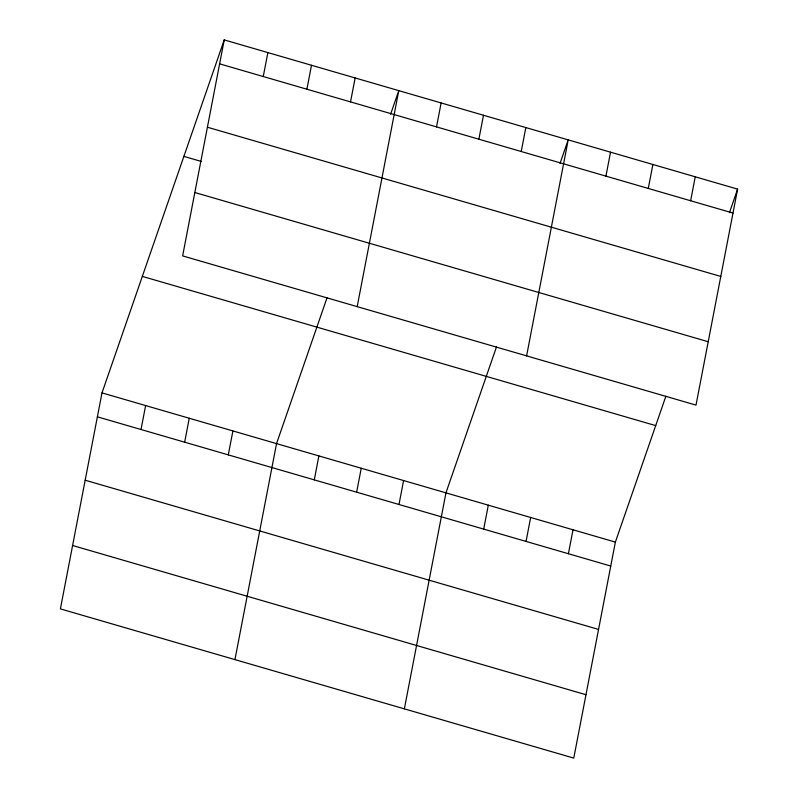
<?xml version="1.0" encoding="UTF-8"?>
<svg xmlns="http://www.w3.org/2000/svg" width="798" height="798" viewBox="0 0 798 798"><rect width="100%" height="100%" fill="white"/><g stroke="black" fill="none" stroke-linecap="round" stroke-linejoin="round"><path stroke-width="1.2" d="M224.228 39.9L182.632 255.899L696.006 405.115L737.601 189.116L224.228 39.9L101.994 392.885L60.399 608.884L573.772 758.1L615.368 542.101L665.891 396.197M141.017 429.514L145.625 405.564M184.657 442.192L189.266 418.252M263.26 76.528L267.869 52.588M228.288 454.88L232.906 430.93M306.891 89.216L311.509 65.266M234.941 659.617L276.537 443.618L327.06 297.714M350.531 101.895L355.14 77.955M314.282 479.877L318.891 455.927M357.185 306.632L398.781 90.633L390.631 114.164M356.636 492.186L361.245 468.236M436.516 126.892L441.134 102.942M398.99 504.496L403.598 480.546M478.87 139.201L483.488 115.251M404.357 708.863L445.952 492.855L496.476 346.96M521.224 151.51L525.842 127.56M483.698 529.114L488.306 505.164M526.6 355.878L568.186 139.879L560.036 163.41M526.042 541.423L530.66 517.483M605.931 176.129L610.54 152.189M568.395 553.732L573.014 529.792M648.285 188.438L652.894 164.498M690.639 200.747L695.248 176.807M729.452 212.647L737.601 189.116M219.62 63.85L732.993 213.066M207.42 127.221L720.784 276.437M183.889 156.388L201.585 161.525M194.842 192.518L708.215 341.734M142.333 276.397L655.707 425.613M101.994 392.885L615.368 542.101M97.376 416.825L610.749 566.041M85.177 480.206L598.55 629.423M72.598 545.503L585.971 694.719"/></g></svg>
